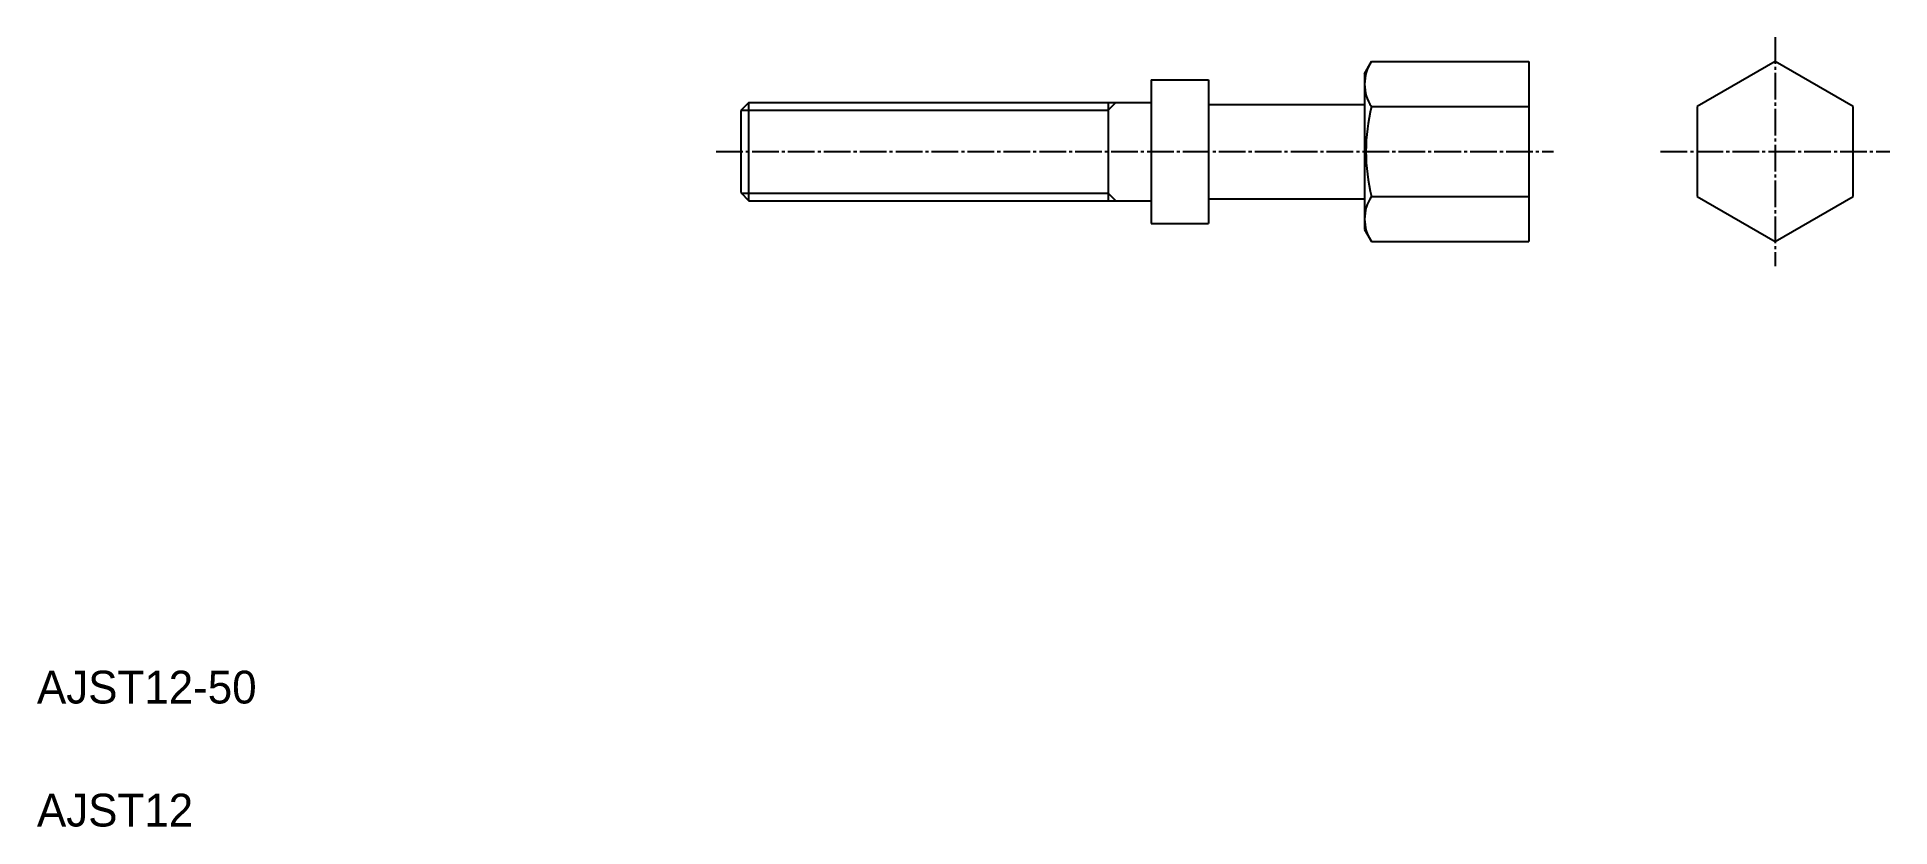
# Model space of a CAD drawing. Extents: x 10 to 236, y 10 to 106.
import ezdxf

# ---------------------------------------------------------------- set-up
doc = ezdxf.new("R2010")
doc.units = 0
doc.header["$LTSCALE"] = 0.25
doc.linetypes.add('CENTER', pattern=[17.5, 13, -1.5, 1.5, -1.5])
doc.layers.get('0').update_dxf_attribs({"linetype": 'CONTINUOUS'})
doc.layers.add('CENTER', color=1, linetype='CENTER')

msp = doc.modelspace()

# ---------------------------------------------------------------- linework, layer by layer
at = {"color": 7, "linetype": 'CONTINUOUS'}
for p, q in [((171.75, 101.8), (172.6, 103.27)), ((171.75, 101.8), (171.75, 82.8)), ((172.6, 103.27), (191.75, 103.27)), ((191.75, 103.27), (191.75, 81.33)), ((221.79, 103.27), (212.29, 97.79)), ((231.29, 97.79), (221.79, 103.27)), ((145.75, 101.05), (152.75, 101.05)), ((145.75, 101.05), (145.75, 83.55)), ((152.75, 101.05), (152.75, 83.55)), ((96.75, 98.3), (95.75, 97.3)), ((95.75, 97.3), (95.75, 87.3)), ((96.75, 98.3), (145.75, 98.3)), ((96.75, 86.3), (96.75, 98.3)), ((140.5, 98.3), (140.5, 86.3)), ((152.75, 98.05), (171.75, 98.05)), ((172.6, 97.79), (191.75, 97.79)), ((212.29, 97.79), (212.29, 86.82)), ((231.29, 86.82), (231.29, 97.79)), ((96.75, 86.3), (145.75, 86.3)), ((152.75, 86.55), (171.75, 86.55)), ((172.6, 86.82), (191.75, 86.82)), ((212.29, 86.82), (221.79, 81.33)), ((221.79, 81.33), (231.29, 86.82)), ((145.75, 83.55), (152.75, 83.55)), ((171.75, 82.8), (172.6, 81.33)), ((172.6, 81.33), (191.75, 81.33))]:
    msp.add_line(p, q, dxfattribs=at)
at = {"color": 3, "linetype": 'CONTINUOUS'}
for p, q in [((95.8, 97.36), (140.5, 97.36)), ((140.5, 97.36), (141.45, 98.3)), ((95.8, 87.25), (140.5, 87.25)), ((140.5, 87.25), (141.45, 86.3))]:
    msp.add_line(p, q, dxfattribs=at)
for p, q in [((95.75, 87.3), (96.75, 86.3)), ((106.98, 87.25), (106.98, 87.25)), ((118.15, 87.25), (118.15, 87.25))]:
    msp.add_line(p, q)
for centre, radius, start, end in [((176.6, 100.53), 4.85, 145.5445, 214.4555), ((194.23, 92.3), 22.31, 165.7687, 194.2313), ((176.6, 84.08), 4.85, 145.5445, 214.4555)]:
    msp.add_arc(centre, radius, start, end)
at = {"layer": 'CENTER', "color": 1, "linetype": 'CENTER'}
for p, q in [((221.79, 106.27), (221.79, 78.33)), ((92.75, 92.3), (194.75, 92.3)), ((207.82, 92.3), (235.76, 92.3))]:
    msp.add_line(p, q, dxfattribs=at)

# ---------------------------------------------------------------- texts
for s, p in [('AJST12-50', (10, 25)), ('AJST12', (10, 10))]:
    msp.add_text(s, height=4).set_placement(p)

doc.saveas('drawing.dxf')
